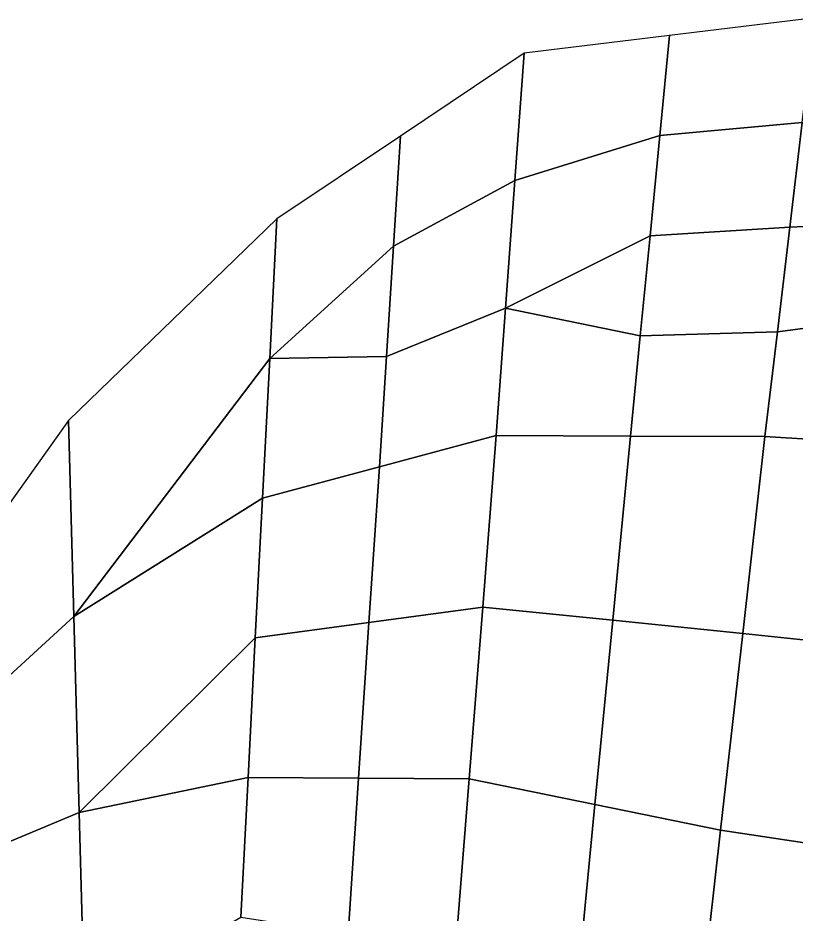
# Model space of a CAD drawing. Extents: x 380827 to 407438, y 6452886 to 6483357.
# Drawn here: x 391289.9 to 391721.2, y 6463071.7 to 6463568.6 of the extents above; entities that cross this region are included whole.
import ezdxf

# ---------------------------------------------------------------- set-up
doc = ezdxf.new("R2010")
doc.units = 0
for name, color, linetype in [('MESH_BOUND', 25, 'CONTINUOUS'), ('MESH_ELEMS', 18, 'CONTINUOUS'), ('MESH_NODES', 18, 'CONTINUOUS')]:
    doc.layers.add(name, color=color, linetype=linetype)

msp = doc.modelspace()

# ---------------------------------------------------------------- linework, layer by layer
at = {"layer": 'MESH_BOUND', "color": 25}
for points in [[(391731.6, 6463568.6, -2), (391651.1, 6463558.85, -2)], [(391651.1, 6463558.85, -2), (391570.6, 6463549.1, -2)], [(391570.6, 6463549.1, -2), (391502.039, 6463503.13, -2)], [(391502.039, 6463503.13, -2), (391433.478, 6463457.17, -1.748)], [(391433.478, 6463457.17, -1.748), (391317.886, 6463345.46, -2.124)], [(391317.886, 6463345.46, -2.124), (391224.985, 6463214.9, -2.632)]]:
    msp.add_polyline3d(points, dxfattribs=at)
at = {"layer": 'MESH_ELEMS', "color": 178}
for points in [[(391651.1, 6463558.85, -2), (391645.7, 6463503.33, -1.643), (391724.689, 6463510.57, -1.656), (391731.6, 6463568.6, -2)], [(391570.6, 6463549.1, -2), (391565.415, 6463478.42, -1.66), (391645.7, 6463503.33, -1.643), (391651.1, 6463558.85, -2)], [(391502.039, 6463503.13, -2), (391498.11, 6463441.99, -1.721), (391565.415, 6463478.42, -1.66), (391570.6, 6463549.1, -2)], [(391645.7, 6463503.33, -1.643), (391640.301, 6463447.8, -1.649), (391717.779, 6463452.53, -1.663), (391724.689, 6463510.57, -1.656)], [(391757.543, 6463454.44, -1.632), (391766.104, 6463489.07, -2), (391724.689, 6463510.57, -1.656), (391717.779, 6463452.53, -1.663)], [(391433.478, 6463457.17, -1.748), (391429.468, 6463379.75, -1.899), (391498.11, 6463441.99, -1.721), (391502.039, 6463503.13, -2)], [(391565.415, 6463478.42, -1.66), (391560.23, 6463407.73, -1.708), (391640.301, 6463447.8, -1.649), (391645.7, 6463503.33, -1.643)], [(391498.11, 6463441.99, -1.721), (391494.181, 6463380.84, -1.783), (391560.23, 6463407.73, -1.708), (391565.415, 6463478.42, -1.66)], [(391317.886, 6463345.46, -2.124), (391320.836, 6463236.78, -2.567), (391429.468, 6463379.75, -1.899), (391433.478, 6463457.17, -1.748)], [(391765.669, 6463401.82, -1.626), (391757.543, 6463454.44, -1.632), (391717.779, 6463452.53, -1.663), (391710.869, 6463394.5, -1.669)], [(391640.301, 6463447.8, -1.649), (391634.901, 6463392.28, -1.678), (391710.869, 6463394.5, -1.669), (391717.779, 6463452.53, -1.663)], [(391560.23, 6463407.73, -1.708), (391634.901, 6463392.28, -1.678), (391640.301, 6463447.8, -1.649), (391560.23, 6463407.73, -1.708)], [(391429.468, 6463379.75, -1.899), (391494.181, 6463380.84, -1.783), (391498.11, 6463441.99, -1.721), (391429.468, 6463379.75, -1.899)], [(391494.181, 6463380.84, -1.783), (391490.252, 6463319.69, -1.903), (391555.045, 6463337.05, -1.757), (391560.23, 6463407.73, -1.708)], [(391560.23, 6463407.73, -1.708), (391555.045, 6463337.05, -1.757), (391629.502, 6463336.75, -1.716), (391634.901, 6463392.28, -1.678)], [(391710.869, 6463394.5, -1.669), (391703.958, 6463336.46, -1.676), (391781.285, 6463331.71, -1.615), (391765.669, 6463401.82, -1.626)], [(391634.901, 6463392.28, -1.678), (391629.502, 6463336.75, -1.716), (391703.958, 6463336.46, -1.676), (391710.869, 6463394.5, -1.669)], [(391320.836, 6463236.78, -2.567), (391425.458, 6463302.33, -2.049), (391429.468, 6463379.75, -1.899), (391320.836, 6463236.78, -2.567)], [(391429.468, 6463379.75, -1.899), (391425.458, 6463302.33, -2.049), (391490.252, 6463319.69, -1.903), (391494.181, 6463380.84, -1.783)], [(391224.985, 6463214.9, -2.632), (391228.859, 6463152.45, -3.127), (391320.836, 6463236.78, -2.567), (391317.886, 6463345.46, -2.124)], [(391490.252, 6463319.69, -1.903), (391484.488, 6463233.38, -1.922), (391547.528, 6463241.86, -1.781), (391555.045, 6463337.05, -1.757)], [(391555.045, 6463337.05, -1.757), (391547.528, 6463241.86, -1.781), (391619.606, 6463234.61, -1.658), (391629.502, 6463336.75, -1.716)], [(391629.502, 6463336.75, -1.716), (391619.606, 6463234.61, -1.658), (391691.685, 6463227.36, -1.614), (391703.958, 6463336.46, -1.676)], [(391703.958, 6463336.46, -1.676), (391691.685, 6463227.36, -1.614), (391768.92, 6463219.19, -1.543), (391781.285, 6463331.71, -1.615)], [(391425.458, 6463302.33, -2.049), (391421.448, 6463224.92, -2.209), (391484.488, 6463233.38, -1.922), (391490.252, 6463319.69, -1.903)], [(391320.836, 6463236.78, -2.567), (391323.786, 6463128.1, -3.136), (391421.448, 6463224.92, -2.209), (391425.458, 6463302.33, -2.049)], [(391484.488, 6463233.38, -1.922), (391478.725, 6463147.08, -2.086), (391540.011, 6463146.66, -1.805), (391547.528, 6463241.86, -1.781)], [(391547.528, 6463241.86, -1.781), (391540.011, 6463146.66, -1.805), (391609.711, 6463132.46, -1.679), (391619.606, 6463234.61, -1.658)], [(391228.859, 6463152.45, -3.127), (391232.733, 6463090.01, -3.814), (391323.786, 6463128.1, -3.136), (391320.836, 6463236.78, -2.567)], [(391421.448, 6463224.92, -2.209), (391417.438, 6463147.5, -2.368), (391478.725, 6463147.08, -2.086), (391484.488, 6463233.38, -1.922)], [(391619.606, 6463234.61, -1.658), (391609.711, 6463132.46, -1.679), (391679.412, 6463118.26, -1.553), (391691.685, 6463227.36, -1.614)], [(391691.685, 6463227.36, -1.614), (391679.412, 6463118.26, -1.553), (391756.554, 6463106.68, -1.479), (391768.92, 6463219.19, -1.543)], [(391323.786, 6463128.1, -3.136), (391417.438, 6463147.5, -2.368), (391421.448, 6463224.92, -2.209), (391323.786, 6463128.1, -3.136)], [(391323.786, 6463128.1, -3.136), (391326.735, 6463019.41, -2.923), (391413.427, 6463070.08, -2.227), (391417.438, 6463147.5, -2.368)], [(391417.438, 6463147.5, -2.368), (391413.427, 6463070.08, -2.227), (391472.96, 6463060.77, -1.947), (391478.725, 6463147.08, -2.086)], [(391478.725, 6463147.08, -2.086), (391472.96, 6463060.77, -1.947), (391532.493, 6463051.46, -1.656), (391540.011, 6463146.66, -1.805)], [(391540.011, 6463146.66, -1.805), (391532.493, 6463051.46, -1.656), (391599.816, 6463030.31, -1.54), (391609.711, 6463132.46, -1.679)], [(391609.711, 6463132.46, -1.679), (391599.816, 6463030.31, -1.54), (391667.139, 6463009.16, -1.407), (391679.412, 6463118.26, -1.553)], [(391232.733, 6463090.01, -3.814), (391236.606, 6463027.56, -3.686), (391326.735, 6463019.41, -2.923), (391323.786, 6463128.1, -3.136)], [(391679.412, 6463118.26, -1.553), (391667.139, 6463009.16, -1.407), (391744.189, 6462994.17, -1.354), (391756.554, 6463106.68, -1.479)]]:
    msp.add_3dface(points, dxfattribs=at)
at = {"layer": 'MESH_NODES', "color": 18}
for p in [(391651.1, 6463558.85, -2), (391570.6, 6463549.1, -2), (391502.039, 6463503.13, -2), (391645.7, 6463503.33, -1.643), (391565.415, 6463478.42, -1.66), (391433.478, 6463457.17, -1.748), (391717.779, 6463452.53, -1.663), (391640.301, 6463447.8, -1.649), (391498.11, 6463441.99, -1.721), (391560.23, 6463407.73, -1.708), (391710.869, 6463394.5, -1.669), (391634.901, 6463392.28, -1.678), (391429.468, 6463379.75, -1.899), (391494.181, 6463380.84, -1.783), (391317.886, 6463345.46, -2.124), (391555.045, 6463337.05, -1.757), (391629.502, 6463336.75, -1.716), (391703.958, 6463336.46, -1.676), (391490.252, 6463319.69, -1.903), (391425.458, 6463302.33, -2.049), (391547.528, 6463241.86, -1.781), (391320.836, 6463236.78, -2.567), (391484.488, 6463233.38, -1.922), (391619.606, 6463234.61, -1.658), (391691.685, 6463227.36, -1.614), (391421.448, 6463224.92, -2.209), (391417.438, 6463147.5, -2.368), (391478.725, 6463147.08, -2.086), (391540.011, 6463146.66, -1.805), (391609.711, 6463132.46, -1.679), (391323.786, 6463128.1, -3.136), (391679.412, 6463118.26, -1.553)]:
    msp.add_point(p, dxfattribs=at)

doc.saveas('drawing.dxf')
